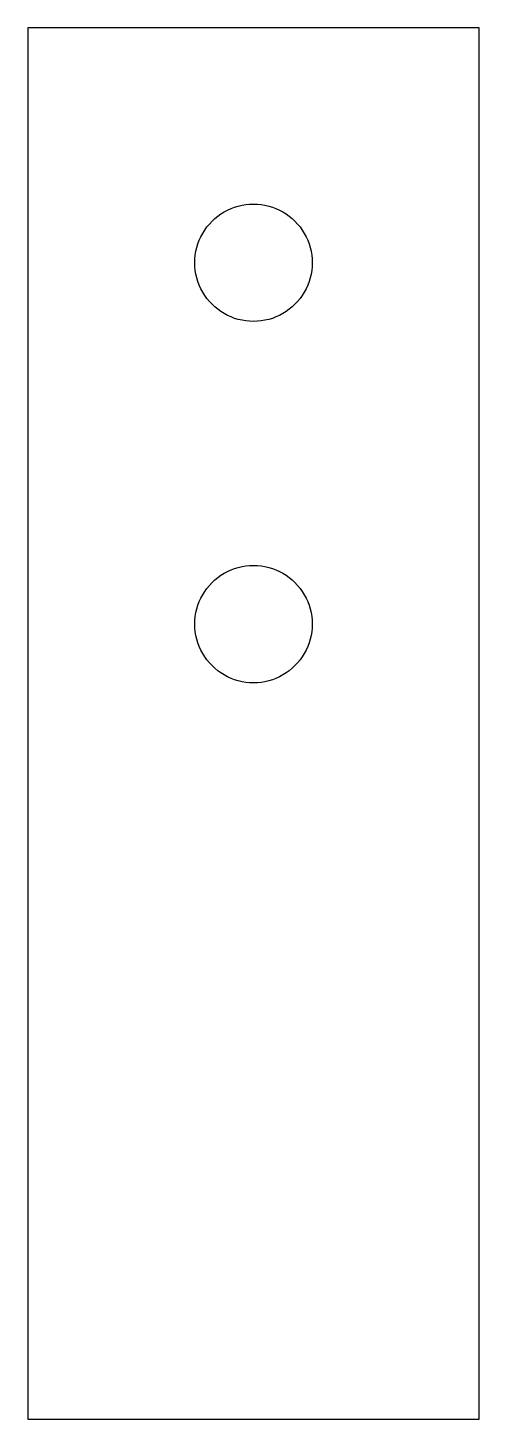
# Model space of a CAD drawing. Header units: metres. Extents: x -12.5 to 12.5, y 0 to 77.
import ezdxf

# ---------------------------------------------------------------- set-up
doc = ezdxf.new("R2010")
doc.units = ezdxf.units.M

msp = doc.modelspace()

# ---------------------------------------------------------------- linework, layer by layer
for p, q in [((12.5, 77), (-12.5, 77)), ((-12.5, 77), (-12.5, 0)), ((12.5, 0), (12.5, 77)), ((-1.43742, 66.9148), (-1.24371, 67.0026)), ((-1.24371, 67.0026), (-1.04468, 67.0775)), ((-1.04468, 67.0775), (-0.841156, 67.1393)), ((-0.841156, 67.1393), (-0.634033, 67.1875)), ((-0.634033, 67.1875), (-0.42421, 67.2222)), ((-0.42421, 67.2222), (-0.212555, 67.243)), ((-0.212555, 67.243), (0, 67.25)), ((0, 67.25), (0.212555, 67.243)), ((0.212555, 67.243), (0.42421, 67.2222)), ((0.42421, 67.2222), (0.634033, 67.1875)), ((0.634033, 67.1875), (0.841156, 67.1393)), ((0.841156, 67.1393), (1.04468, 67.0775)), ((1.04468, 67.0775), (1.24371, 67.0026)), ((1.24371, 67.0026), (1.43742, 66.9148)), ((-2.44347, 66.1429), (-2.2981, 66.2981)), ((-2.2981, 66.2981), (-2.14287, 66.4435)), ((-2.14287, 66.4435), (-1.97847, 66.5784)), ((-1.97847, 66.5784), (-1.8056, 66.7023)), ((-1.8056, 66.7023), (-1.625, 66.8146)), ((-1.625, 66.8146), (-1.43742, 66.9148)), ((1.43742, 66.9148), (1.625, 66.8146)), ((1.625, 66.8146), (1.8056, 66.7023)), ((1.8056, 66.7023), (1.97847, 66.5784)), ((1.97847, 66.5784), (2.14287, 66.4435)), ((2.14287, 66.4435), (2.2981, 66.2981)), ((2.2981, 66.2981), (2.44347, 66.1429)), ((-2.91483, 65.4374), (-2.81458, 65.625)), ((-2.81458, 65.625), (-2.70227, 65.8056)), ((-2.70227, 65.8056), (-2.57838, 65.9785)), ((-2.57838, 65.9785), (-2.44347, 66.1429)), ((2.44347, 66.1429), (2.57838, 65.9785)), ((2.57838, 65.9785), (2.70227, 65.8056)), ((2.70227, 65.8056), (2.81458, 65.625)), ((2.81458, 65.625), (2.91483, 65.4374)), ((-3.18755, 64.634), (-3.13925, 64.8412)), ((-3.13925, 64.8412), (-3.07751, 65.0447)), ((-3.07751, 65.0447), (-3.00259, 65.2437)), ((-3.00259, 65.2437), (-2.91483, 65.4374)), ((2.91483, 65.4374), (3.00259, 65.2437)), ((3.00259, 65.2437), (3.07751, 65.0447)), ((3.07751, 65.0447), (3.13925, 64.8412)), ((3.13925, 64.8412), (3.18755, 64.634)), ((-3.25, 64), (-3.24303, 64.2126)), ((-3.24303, 63.7874), (-3.25, 64)), ((-3.24303, 64.2126), (-3.22218, 64.4242)), ((-3.22218, 64.4242), (-3.18755, 64.634)), ((3.18755, 64.634), (3.22218, 64.4242)), ((3.22218, 64.4242), (3.24303, 64.2126)), ((3.24303, 64.2126), (3.25, 64)), ((3.25, 64), (3.24303, 63.7874)), ((-3.22218, 63.5758), (-3.24303, 63.7874)), ((-3.18755, 63.366), (-3.22218, 63.5758)), ((-3.13925, 63.1588), (-3.18755, 63.366)), ((-3.07751, 62.9553), (-3.13925, 63.1588)), ((3.13925, 63.1588), (3.07751, 62.9553)), ((3.18755, 63.366), (3.13925, 63.1588)), ((3.22218, 63.5758), (3.18755, 63.366)), ((3.24303, 63.7874), (3.22218, 63.5758)), ((-3.00259, 62.7563), (-3.07751, 62.9553)), ((-2.91483, 62.5626), (-3.00259, 62.7563)), ((-2.81458, 62.375), (-2.91483, 62.5626)), ((-2.70227, 62.1944), (-2.81458, 62.375)), ((2.81458, 62.375), (2.70227, 62.1944)), ((2.91483, 62.5626), (2.81458, 62.375)), ((3.00259, 62.7563), (2.91483, 62.5626)), ((3.07751, 62.9553), (3.00259, 62.7563)), ((-2.57838, 62.0215), (-2.70227, 62.1944)), ((-2.44347, 61.8571), (-2.57838, 62.0215)), ((-2.2981, 61.7019), (-2.44347, 61.8571)), ((-2.14287, 61.5565), (-2.2981, 61.7019)), ((2.2981, 61.7019), (2.14287, 61.5565)), ((2.44347, 61.8571), (2.2981, 61.7019)), ((2.57838, 62.0215), (2.44347, 61.8571)), ((2.70227, 62.1944), (2.57838, 62.0215)), ((-1.97847, 61.4216), (-2.14287, 61.5565)), ((-1.8056, 61.2977), (-1.97847, 61.4216)), ((-1.625, 61.1854), (-1.8056, 61.2977)), ((-1.43742, 61.0852), (-1.625, 61.1854)), ((-1.24371, 60.9974), (-1.43742, 61.0852)), ((-1.04468, 60.9225), (-1.24371, 60.9974)), ((-0.841156, 60.8607), (-1.04468, 60.9225)), ((-0.634033, 60.8124), (-0.841156, 60.8607)), ((0.841156, 60.8607), (0.634033, 60.8124)), ((1.04468, 60.9225), (0.841156, 60.8607)), ((1.24371, 60.9974), (1.04468, 60.9225)), ((1.43742, 61.0852), (1.24371, 60.9974)), ((1.625, 61.1854), (1.43742, 61.0852)), ((1.8056, 61.2977), (1.625, 61.1854)), ((1.97847, 61.4216), (1.8056, 61.2977)), ((2.14287, 61.5565), (1.97847, 61.4216)), ((-0.42421, 60.7778), (-0.634033, 60.8124)), ((-0.212555, 60.757), (-0.42421, 60.7778)), ((0, 60.75), (-0.212555, 60.757)), ((0.212555, 60.757), (0, 60.75)), ((0.42421, 60.7778), (0.212555, 60.757)), ((0.634033, 60.8124), (0.42421, 60.7778)), ((-1.43742, 46.9148), (-1.24371, 47.0026)), ((-1.24371, 47.0026), (-1.04468, 47.0775)), ((-1.04468, 47.0775), (-0.841156, 47.1393)), ((-0.841156, 47.1393), (-0.634033, 47.1875)), ((-0.634033, 47.1875), (-0.42421, 47.2222)), ((-0.42421, 47.2222), (-0.212555, 47.243)), ((-0.212555, 47.243), (0, 47.25)), ((0, 47.25), (0.212555, 47.243)), ((0.212555, 47.243), (0.42421, 47.2222)), ((0.42421, 47.2222), (0.634033, 47.1875)), ((0.634033, 47.1875), (0.841156, 47.1393)), ((0.841156, 47.1393), (1.04468, 47.0775)), ((1.04468, 47.0775), (1.24371, 47.0026)), ((1.24371, 47.0026), (1.43742, 46.9148)), ((-2.44347, 46.1429), (-2.2981, 46.2981)), ((-2.2981, 46.2981), (-2.14287, 46.4435)), ((-2.14287, 46.4435), (-1.97847, 46.5784)), ((-1.97847, 46.5784), (-1.8056, 46.7023)), ((-1.8056, 46.7023), (-1.625, 46.8146)), ((-1.625, 46.8146), (-1.43742, 46.9148)), ((1.43742, 46.9148), (1.625, 46.8146)), ((1.625, 46.8146), (1.8056, 46.7023)), ((1.8056, 46.7023), (1.97847, 46.5784)), ((1.97847, 46.5784), (2.14287, 46.4435)), ((2.14287, 46.4435), (2.2981, 46.2981)), ((2.2981, 46.2981), (2.44347, 46.1429)), ((-3.00259, 45.2437), (-2.91483, 45.4374)), ((-2.91483, 45.4374), (-2.81458, 45.625)), ((-2.81458, 45.625), (-2.70227, 45.8056)), ((-2.70227, 45.8056), (-2.57838, 45.9785)), ((-2.57838, 45.9785), (-2.44347, 46.1429)), ((2.44347, 46.1429), (2.57838, 45.9785)), ((2.57838, 45.9785), (2.70227, 45.8056)), ((2.70227, 45.8056), (2.81458, 45.625)), ((2.81458, 45.625), (2.91483, 45.4374)), ((2.91483, 45.4374), (3.00259, 45.2437)), ((-3.18755, 44.634), (-3.13925, 44.8412)), ((-3.13925, 44.8412), (-3.07751, 45.0447)), ((-3.07751, 45.0447), (-3.00259, 45.2437)), ((3.00259, 45.2437), (3.07751, 45.0447)), ((3.07751, 45.0447), (3.13925, 44.8412)), ((3.13925, 44.8412), (3.18755, 44.634)), ((-3.25, 44), (-3.24303, 44.2126)), ((-3.24303, 43.7874), (-3.25, 44)), ((-3.24303, 44.2126), (-3.22218, 44.4242)), ((-3.22218, 44.4242), (-3.18755, 44.634)), ((3.18755, 44.634), (3.22218, 44.4242)), ((3.22218, 44.4242), (3.24303, 44.2126)), ((3.24303, 44.2126), (3.25, 44)), ((3.25, 44), (3.24303, 43.7874)), ((-3.22218, 43.5758), (-3.24303, 43.7874)), ((-3.18755, 43.366), (-3.22218, 43.5758)), ((-3.13925, 43.1588), (-3.18755, 43.366)), ((-3.07751, 42.9553), (-3.13925, 43.1588)), ((3.13925, 43.1588), (3.07751, 42.9553)), ((3.18755, 43.366), (3.13925, 43.1588)), ((3.22218, 43.5758), (3.18755, 43.366)), ((3.24303, 43.7874), (3.22218, 43.5758)), ((-3.00259, 42.7563), (-3.07751, 42.9553)), ((-2.91483, 42.5626), (-3.00259, 42.7563)), ((-2.81458, 42.375), (-2.91483, 42.5626)), ((-2.70227, 42.1944), (-2.81458, 42.375)), ((2.81458, 42.375), (2.70227, 42.1944)), ((2.91483, 42.5626), (2.81458, 42.375)), ((3.00259, 42.7563), (2.91483, 42.5626)), ((3.07751, 42.9553), (3.00259, 42.7563)), ((-2.57838, 42.0215), (-2.70227, 42.1944)), ((-2.44347, 41.8571), (-2.57838, 42.0215)), ((-2.2981, 41.7019), (-2.44347, 41.8571)), ((-2.14287, 41.5565), (-2.2981, 41.7019)), ((2.2981, 41.7019), (2.14287, 41.5565)), ((2.44347, 41.8571), (2.2981, 41.7019)), ((2.57838, 42.0215), (2.44347, 41.8571)), ((2.70227, 42.1944), (2.57838, 42.0215)), ((-1.97847, 41.4216), (-2.14287, 41.5565)), ((-1.8056, 41.2977), (-1.97847, 41.4216)), ((-1.625, 41.1854), (-1.8056, 41.2977)), ((-1.43742, 41.0852), (-1.625, 41.1854)), ((-1.24371, 40.9974), (-1.43742, 41.0852)), ((-1.04468, 40.9225), (-1.24371, 40.9974)), ((-0.841156, 40.8607), (-1.04468, 40.9225)), ((-0.634033, 40.8124), (-0.841156, 40.8607)), ((-0.42421, 40.7778), (-0.634033, 40.8124)), ((0.634033, 40.8124), (0.42421, 40.7778)), ((0.841156, 40.8607), (0.634033, 40.8124)), ((1.04468, 40.9225), (0.841156, 40.8607)), ((1.24371, 40.9974), (1.04468, 40.9225)), ((1.43742, 41.0852), (1.24371, 40.9974)), ((1.625, 41.1854), (1.43742, 41.0852)), ((1.8056, 41.2977), (1.625, 41.1854)), ((1.97847, 41.4216), (1.8056, 41.2977)), ((2.14287, 41.5565), (1.97847, 41.4216)), ((-0.212555, 40.757), (-0.42421, 40.7778)), ((0, 40.75), (-0.212555, 40.757)), ((0.212555, 40.757), (0, 40.75)), ((0.42421, 40.7778), (0.212555, 40.757)), ((-12.5, 0), (12.5, 0))]:
    msp.add_line(p, q)

doc.saveas('drawing.dxf')
